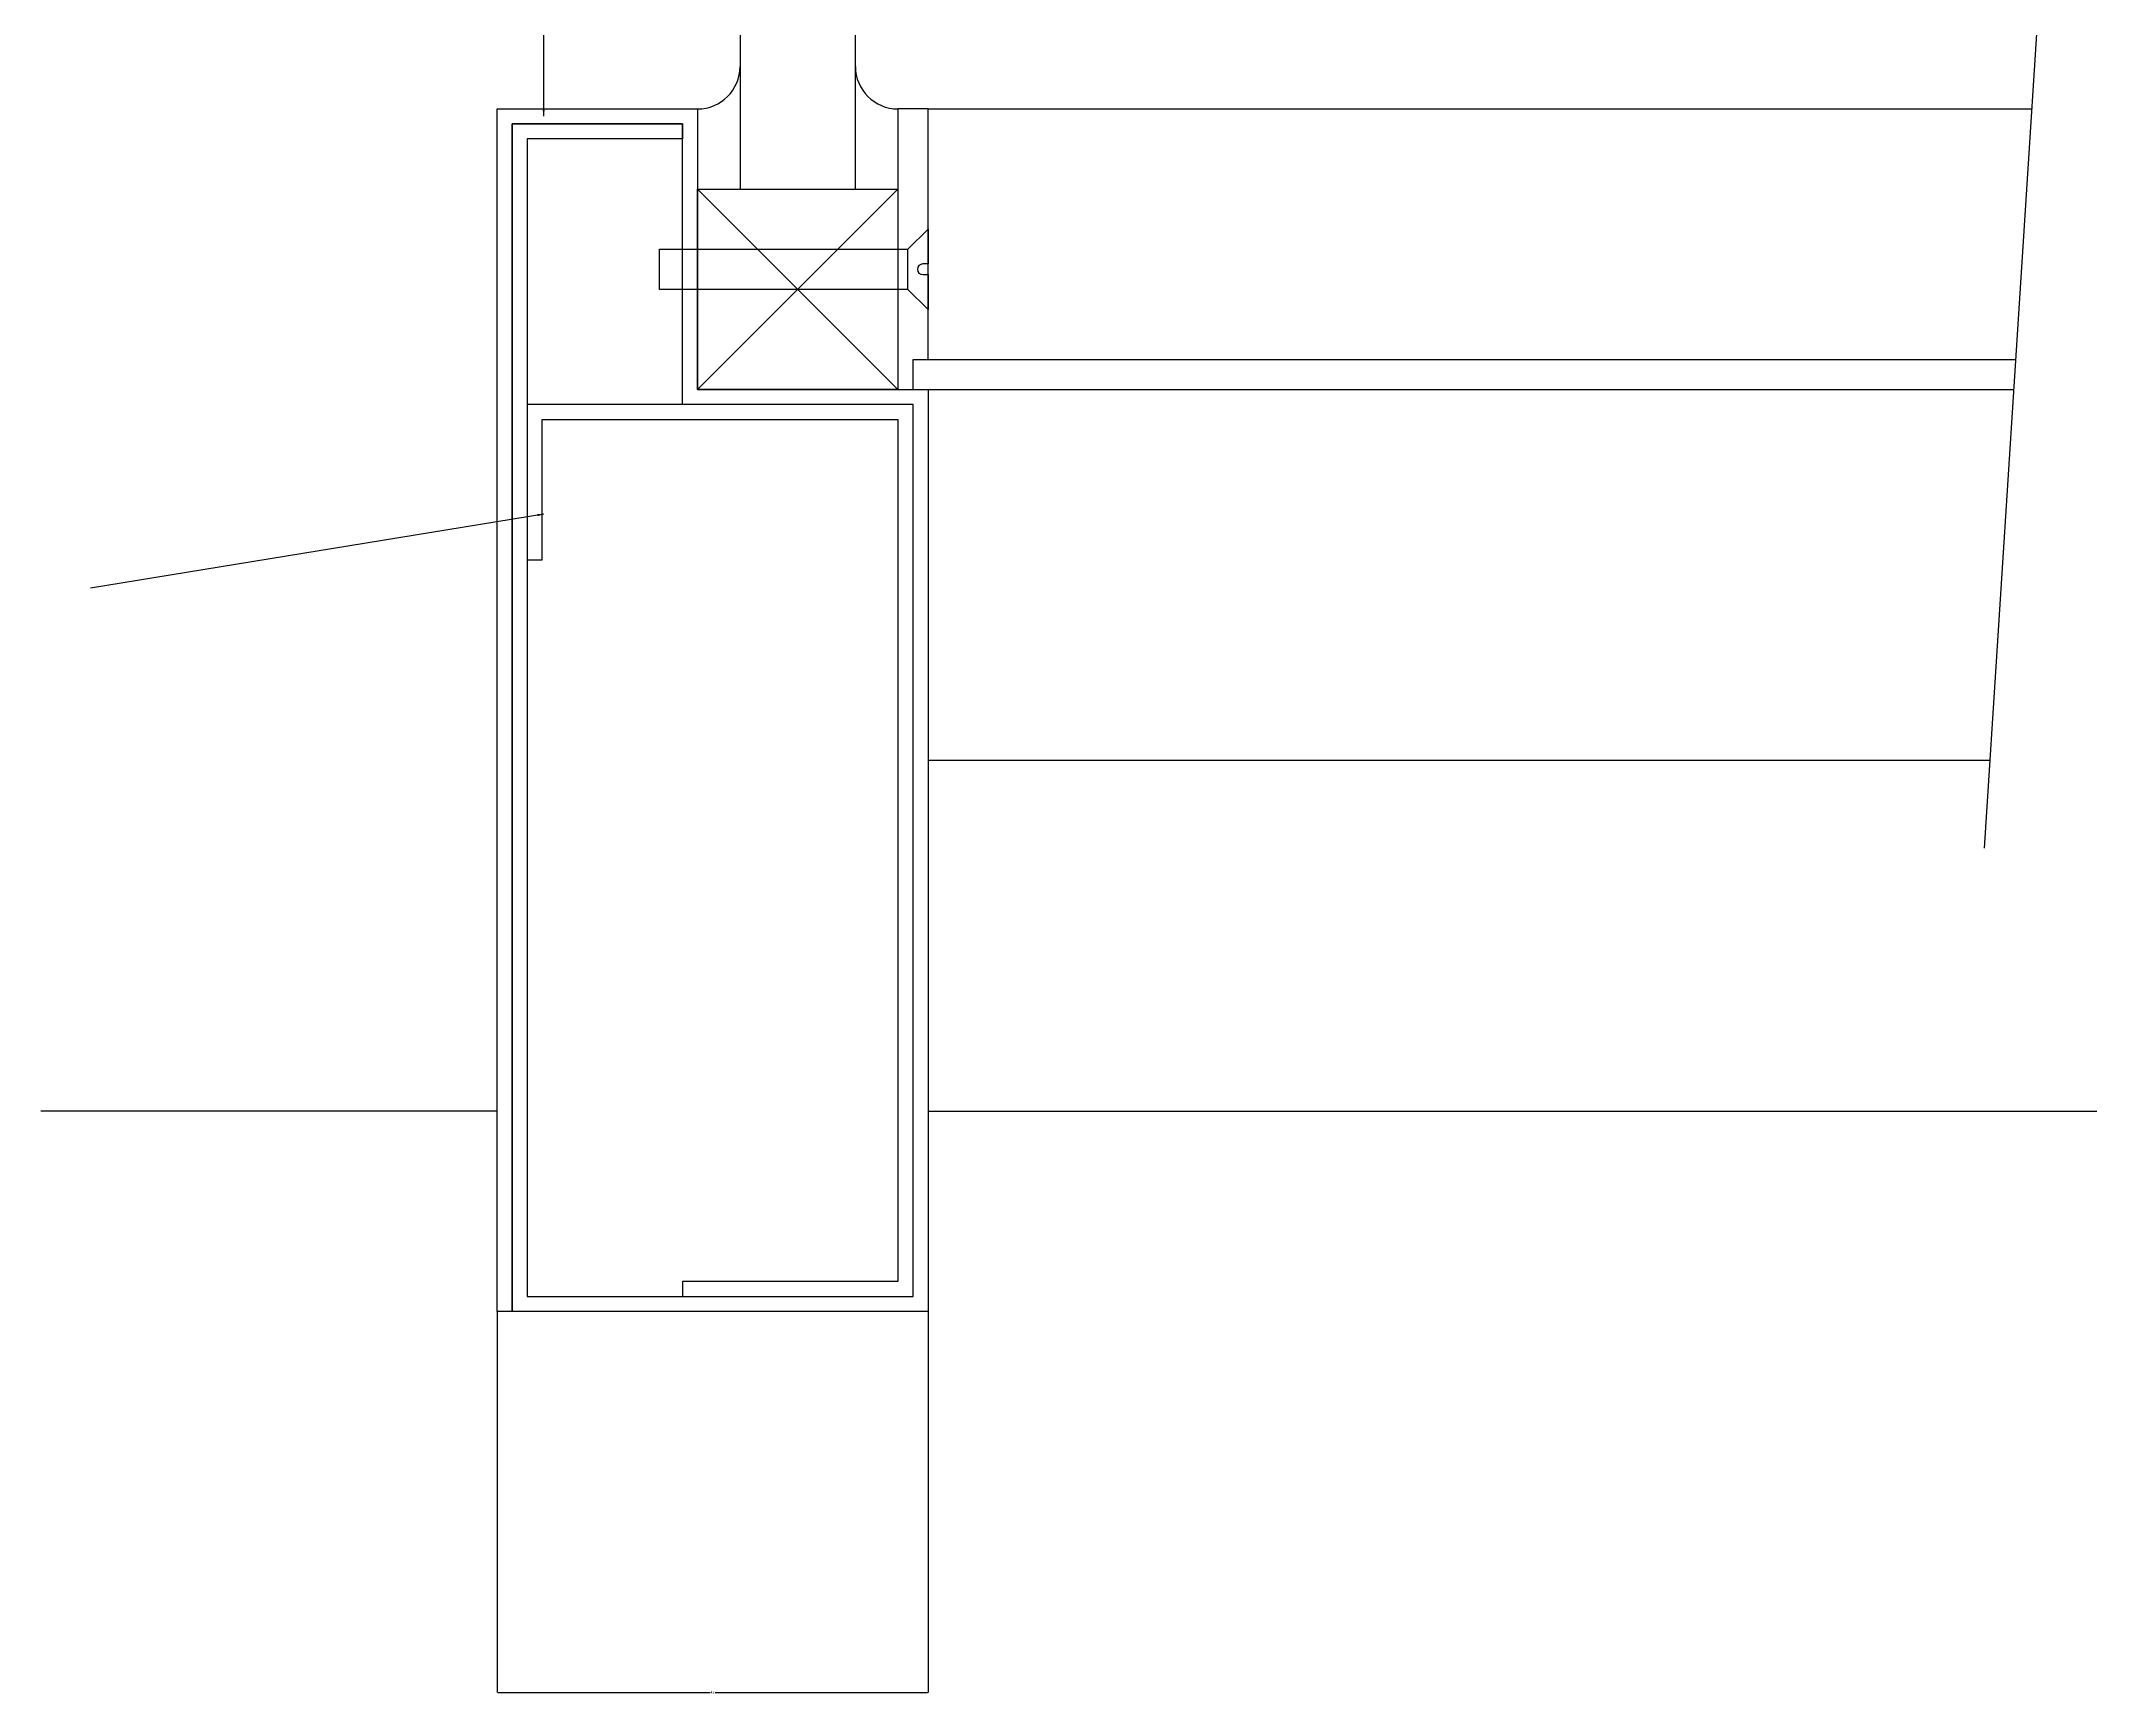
# Model space of a CAD drawing. Header units: metres. Extents: x -1 to 5294, y 0 to 7029.
# Drawn here: x 2997 to 3816, y 3773 to 4433 of the extents above; entities that cross this region are included whole.
import ezdxf

# ---------------------------------------------------------------- set-up
doc = ezdxf.new("R2010")
doc.units = ezdxf.units.M
for name, color, linetype in [('2', 2, 'Continuous'), ('3', 3, 'Continuous'), ('7', 7, 'Continuous'), ('BH', 3, 'Continuous'), ('DIM', 3, 'Continuous')]:
    doc.layers.add(name, color=color, linetype=linetype)
doc.dimstyles.get("Standard").update_dxf_attribs({"dimtxt": 2.5, "dimasz": 2.5, "dimexe": 1.25, "dimexo": 0.625, "dimtad": 1, "dimcen": 2.5, "dimazin": 3, "dimtfac": 1, "dimtmove": 0, "dimatfit": 3})

# ---------------------------------------------------------------- blocks, each defined once
blk = doc.blocks.new('*D44')
for p, q in [((3179.55, 3925.84), (3179.55, 3773.81)), ((3351.55, 3925.84), (3351.55, 3773.81)), ((3179.8, 3773.81), (3264.55, 3773.81)), ((3266.55, 3773.81), (3351.3, 3773.81))]:
    blk.add_line(p, q)
at = {"layer": 'Defpoints'}
for p in [(3179.55, 3925.84), (3351.55, 3925.84), (3179.55, 3773.81)]:
    blk.add_point(p, dxfattribs=at)
at = {"layer": 'DIM', "insert": (3265.55, 3773.81), "char_height": 1, "attachment_point": 5}
blk.add_mtext('43', dxfattribs=at)

msp = doc.modelspace()

# ---------------------------------------------------------------- linework, layer by layer
at = {"layer": '2'}
for p, q in [((3179.55, 4005.84), (2997.48, 4005.84)), ((3351.55, 4005.84), (5223.93, 4005.84))]:
    msp.add_line(p, q, dxfattribs=at)
at = {"layer": '3'}
for p, q in [((3795.63, 4461.45), (3773.07, 4110.79)), ((3179.55, 3925.84), (3179.55, 4405.84)), ((3179.55, 4405.84), (3259.55, 4405.84)), ((3259.55, 4405.84), (3259.55, 4293.84)), ((3185.55, 4399.84), (3185.55, 3925.84)), ((3253.55, 4399.84), (3185.55, 4399.84)), ((3253.55, 4287.84), (3253.55, 4399.84)), ((3191.55, 4393.84), (3191.55, 3931.84)), ((3253.55, 4393.84), (3191.55, 4393.84)), ((3343.55, 4349.82), (3351.55, 4357.82)), ((3351.55, 4357.82), (3351.55, 4343.95)), ((3244.36, 4349.82), (3343.55, 4349.82)), ((3244.36, 4333.82), (3244.36, 4349.82)), ((3343.55, 4333.82), (3343.55, 4349.82)), ((3351.55, 4343.95), (3349.44, 4343.95)), ((3349.44, 4339.7), (3351.55, 4339.7)), ((3351.55, 4339.7), (3351.55, 4325.82)), ((3343.55, 4333.82), (3244.36, 4333.82)), ((3351.55, 4325.82), (3343.55, 4333.82)), ((3259.55, 4293.84), (3351.55, 4293.84)), ((3351.55, 4293.84), (3351.55, 3925.84)), ((3191.55, 3931.84), (3345.55, 3931.84)), ((3345.55, 3925.84), (3185.55, 3925.84))]:
    msp.add_line(p, q, dxfattribs=at)
msp.add_lwpolyline([(3197.55, 4225.84), (3197.55, 4281.84), (3339.55, 4281.84), (3339.55, 3937.84), (3253.55, 3937.84), (3253.55, 3931.84), (3345.55, 3931.84), (3345.55, 4287.84), (3191.55, 4287.84), (3191.55, 4225.84)], close=True, dxfattribs=at)
for centre, radius, start, end in [((3259.55, 4422.83), 16.99, 270, 360), ((3339.55, 4422.83), 16.99, 180, 270), ((3349.44, 4341.82), 2.12, 90, 270)]:
    msp.add_arc(centre, radius, start, end, dxfattribs=at)
at = {"layer": '7'}
for p, q in [((3351.55, 4405.84), (3792.05, 4405.84)), ((3185.55, 3925.84), (3185.55, 4399.84)), ((3185.55, 4399.84), (3253.55, 4399.84)), ((3253.55, 4399.84), (3253.55, 4393.84)), ((3351.55, 4305.84), (3785.62, 4305.84)), ((3345.55, 4287.84), (3253.55, 4287.84)), ((3351.55, 4293.84), (3784.84, 4293.84)), ((3351.55, 4145.84), (3775.32, 4145.84)), ((3185.55, 3925.84), (3179.55, 3925.84)), ((3345.55, 3925.84), (3345.55, 3925.84)), ((3351.55, 3925.84), (3345.55, 3925.84))]:
    msp.add_line(p, q, dxfattribs=at)
msp.add_lwpolyline([(3276.54, 4647.62), (3276.54, 4373.84), (3322.56, 4373.84), (3322.56, 4647.62)], dxfattribs=at)
for points in [[(3345.55, 4305.84), (3351.55, 4305.84), (3351.55, 4405.84), (3339.55, 4405.84), (3339.55, 4293.84), (3345.55, 4293.84)], [(3339.55, 4293.84), (3259.55, 4293.84), (3259.55, 4373.84), (3339.55, 4373.84)]]:
    msp.add_lwpolyline(points, close=True, dxfattribs=at)
at = {"layer": 'BH'}
for p, q in [((3259.55, 4373.84), (3339.55, 4293.84)), ((3339.55, 4373.84), (3259.55, 4293.84))]:
    msp.add_line(p, q, dxfattribs=at)

# ---------------------------------------------------------------- dimensions: what is measured, and where the dimension line sits
at = {"layer": 'DIM'}
dim = msp.add_linear_dim(base=(3179.55, 3773.81), p1=(3179.55, 3925.84), p2=(3351.55, 3925.84), text='43', dimstyle='Standard', dxfattribs=at)
dim.commit()
dim.dimension.update_dxf_attribs({"geometry": '*D44', "text_midpoint": (3265.55, 3773.81)})

# ---------------------------------------------------------------- leaders
for points in [[(3198.14, 4402.92), (3198.14, 4527.08), (3489.21, 4527.08)], [(3198.14, 4244.1), (3017.29, 4214.6)]]:
    msp.add_leader(points, dimstyle='Standard', dxfattribs=at)

doc.saveas('drawing.dxf')
